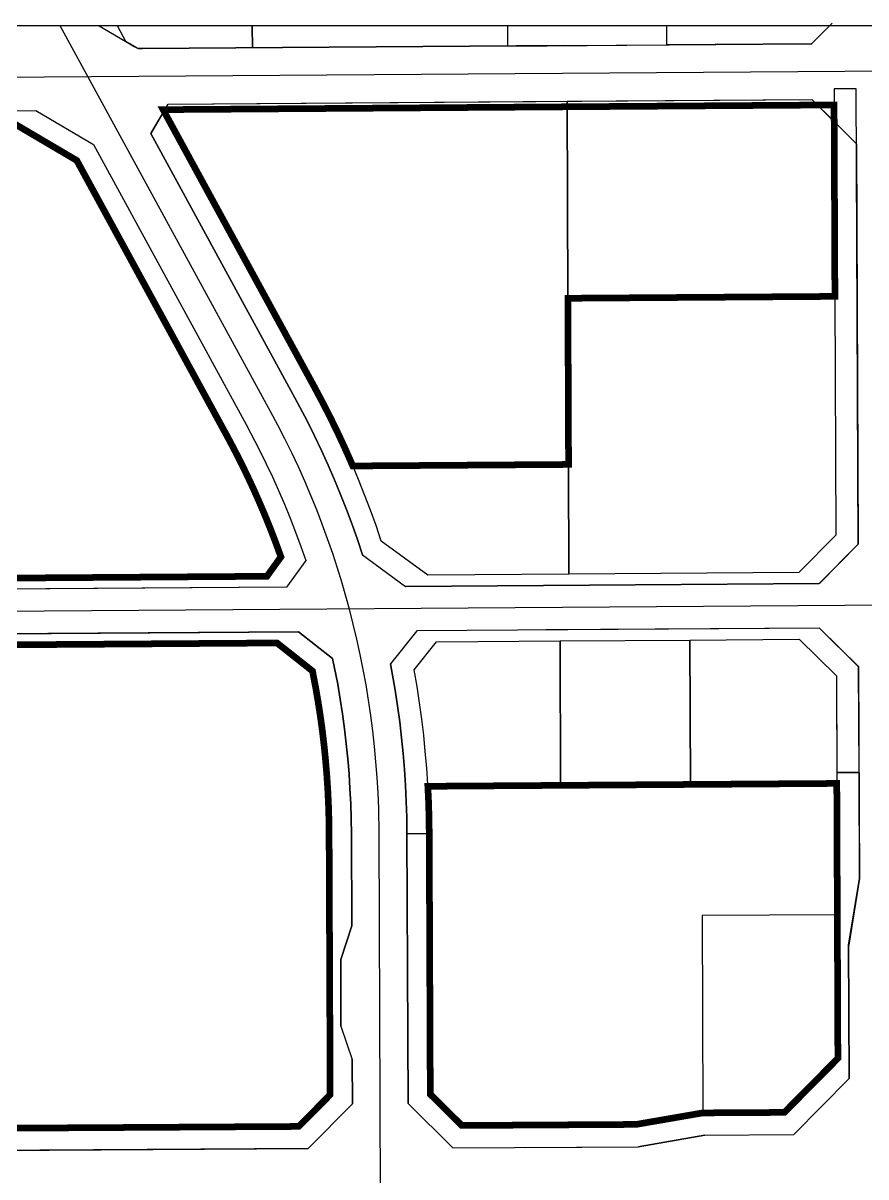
# Model space of a CAD drawing. Header units: inches. Extents: x 14633 to 228805, y -943 to 210487.
# Drawn here: x 217977 to 218356, y 206899 to 207418 of the extents above; entities that cross this region are included whole.
import ezdxf

# ---------------------------------------------------------------- set-up
doc = ezdxf.new("R2010")
doc.units = ezdxf.units.IN
doc.header["$LTSCALE"] = 10
doc.header["$MEASUREMENT"] = 0
doc.linetypes.add('CENTER', pattern=[2, 1.25, -0.25, 0.25, -0.25])
for name, color, linetype in [('110kV顺源线', 1, 'Continuous'), ('1道路中线', 7, 'CENTER'), ('1道路红线', 7, 'Continuous'), ('B-C2', 220, 'Continuous'), ('B-G12', 102, 'Continuous'), ('B-R21', 51, 'Continuous'), ('B-R22', 21, 'Continuous'), ('B-R24', 72, 'Continuous'), ('B-U12', 144, 'Continuous'), ('B-U9', 200, 'Continuous'), ('bo', 1, 'Continuous'), ('Error_Layer', 7, 'Continuous'), ('出图界线', 1, 'Continuous'), ('点', 7, 'Continuous'), ('点信息', 7, 'Continuous'), ('界线', 1, 'Continuous')]:
    doc.layers.add(name, color=color, linetype=linetype)

msp = doc.modelspace()

# ---------------------------------------------------------------- linework, layer by layer
at = {"layer": '110kV顺源线', "color": 8}
msp.add_line((218880.82, 207416.82), (213834.82, 207416.82), dxfattribs=at)
at = {"layer": '1道路中线', "color": 8, "ltscale": 50, "flags": 128}
msp.add_lwpolyline([(218371.72, 207396.44), (217371.75, 207389.42), (216861.57, 207386.19), (216471.75, 207385.72), (216292.14, 207385.51), (216285.16, 207385.56), (216278.18, 207385.74), (216271.2, 207386.03), (216264.23, 207386.45), (216257.27, 207386.99), (216250.32, 207387.65), (216243.38, 207388.43), (216236.46, 207389.34), (216229.56, 207390.36), (216222.67, 207391.5), (216215.8, 207392.77), (216208.96, 207394.15), (216202.14, 207395.65), (216195.35, 207397.28), (216188.59, 207399.02), (216181.86, 207400.87), (216175.17, 207402.85), (216168.51, 207404.94), (216158.71, 207408.25), (216134.39, 207416.82)], dxfattribs=at)
at = {"layer": '1道路中线', "color": 8, "ltscale": 50}
for points in [[(218137.94, 206892.3), (218137.3, 207053.6), (218137.3, 207053.6), (218137.09, 207065.03), (218136.8, 207072.01), (218136.39, 207078.98), (218135.86, 207085.94), (218135.21, 207092.89), (218134.44, 207099.83), (218133.54, 207106.75), (218132.53, 207113.66), (218131.39, 207120.55), (218130.13, 207127.41), (218128.76, 207134.26), (218127.26, 207141.08), (218125.65, 207147.87), (218123.92, 207154.63), (218120.63, 207166.3), (218118.58, 207172.98), (218116.41, 207179.61), (218114.12, 207186.21), (218111.72, 207192.76), (218109.21, 207199.28), (218106.58, 207205.75), (218103.85, 207212.17), (218100.99, 207218.54), (218098.03, 207224.86), (218094.96, 207231.13), (218091.78, 207237.35), (218088.49, 207243.5), (217993.99, 207416.82)], [(218372.67, 207156.38), (217372.7, 207149.36), (217133.71, 207147.68), (216842.32, 207145.63), (216472.71, 207143.04)]]:
    msp.add_lwpolyline(points, dxfattribs=at)
at = {"layer": '1道路红线', "color": 8}
for p, q in [((217586.8, 207375.93), (217982.98, 207378.71)), ((217982.98, 207378.71), (218008.86, 207363.47)), ((218099.46, 207249.54), (218034.67, 207368.36)), ((218008.86, 207363.47), (218077.51, 207237.58)), ((218352.56, 207183.74), (218335.13, 207166.12)), ((218335.2, 207166.12), (218352.63, 207183.74)), ((218104.31, 207176.42), (218095.63, 207164.43)), ((218129.77, 207179.06), (218149.13, 207164.81)), ((218335.2, 207166.12), (218149.13, 207164.81)), ((218335.13, 207166.12), (218212.04, 207165.25)), ((218095.63, 207164.43), (217540.15, 207160.53)), ((218101.1, 207144.47), (217412.74, 207139.64)), ((218116.39, 207132.37), (218101.1, 207144.47)), ((218154.26, 207144.84), (218142.36, 207130.06)), ((218335.28, 207146.12), (218154.26, 207144.84)), ((218335.21, 207146.12), (218212.18, 207145.25)), ((218335.21, 207146.12), (218352.78, 207128.74)), ((218352.85, 207128.74), (218335.28, 207146.12)), ((218353.22, 207033.58), (218352.85, 207128.74)), ((218124.97, 207012.23), (218124.8, 207053.59)), ((218150.28, 206932.37), (218149.8, 207053.69)), ((218353.22, 207033.58), (218348.34, 207003.56)), ((218120.03, 206997.16), (218124.97, 207012.23)), ((218348.58, 206943.56), (218348.34, 207003.56)), ((218120.14, 206967.16), (218120.03, 206997.16)), ((218120.14, 206967.16), (218125.2, 206952.23)), ((218125.28, 206932.23), (218125.2, 206952.23)), ((218323.61, 206918.41), (218348.51, 206943.56)), ((218323.68, 206918.41), (218348.58, 206943.56)), ((218105.36, 206912.11), (218125.28, 206932.23)), ((218150.28, 206932.37), (218170.36, 206912.49)), ((218283.68, 206918.17), (218253.71, 206912.99)), ((218283.68, 206918.17), (218323.68, 206918.41)), ((217503.65, 206908.51), (218105.36, 206912.11)), ((218170.36, 206912.49), (218253.71, 206912.99))]:
    msp.add_line(p, q, dxfattribs=at)
for points in [[(218011.45, 207416.82), (218025.23, 207408.7), (218027.18, 207407.55), (218028.91, 207406.54), (218030.91, 207406.55), (218219.85, 207407.88), (218267.67, 207408.21), (218330.67, 207408.65), (218331.67, 207408.66), (218332.37, 207409.37), (218339.74, 207416.82)], [(218034.67, 207368.36), (218042.49, 207381.63), (218331.77, 207383.66), (218351.85, 207363.8)], [(218352.63, 207183.74), (218351.85, 207363.8)], [(218351.85, 207363.8), (218352.56, 207183.74)], [(218129.77, 207179.06), (218127.49, 207185.89), (218125.1, 207192.68), (218122.58, 207199.42), (218119.95, 207206.12), (218117.21, 207212.78), (218114.34, 207219.38), (218111.37, 207225.94), (218108.27, 207232.44), (218105.07, 207238.89), (218099.46, 207249.54)], [(218077.51, 207237.58), (218083.43, 207226.29), (218086.41, 207220.22), (218089.3, 207214.1), (218092.07, 207207.94), (218094.74, 207201.72), (218097.29, 207195.46), (218099.74, 207189.16), (218102.08, 207182.81), (218104.31, 207176.42)], [(218124.8, 207053.59), (218124.72, 207060.36), (218124.51, 207067.12), (218124.19, 207073.87), (218123.75, 207080.62), (218123.19, 207087.36), (218122.52, 207094.09), (218121.73, 207100.81), (218120.82, 207107.51), (218119.79, 207114.19), (218118.65, 207120.86), (218116.39, 207132.37)], [(218149.8, 207053.69), (218149.71, 207060.89), (218149.49, 207068.09), (218149.15, 207075.28), (218148.68, 207082.46), (218148.09, 207089.64), (218147.37, 207096.8), (218146.53, 207103.95), (218145.56, 207111.09), (218144.47, 207118.2), (218142.36, 207130.06)], [(218352.78, 207128.74), (218353.16, 207033.58), (218348.28, 207003.56), (218348.51, 206943.56)], [(218203.22, 206912.69), (218253.64, 206912.99), (218283.61, 206918.17), (218323.61, 206918.41)]]:
    msp.add_lwpolyline(points, dxfattribs=at)
at = {"layer": 'B-C2', "color": 8}
for points in [[(218218.58, 207140.3), (218218.84, 207075.39), (218159.18, 207074.97), (218159.13, 207075.84), (218158.66, 207083.2), (218158.05, 207090.55), (218157.31, 207097.89), (218156.45, 207105.21), (218155.46, 207112.52), (218154.34, 207119.81), (218153.04, 207127.38), (218163.12, 207139.91)], [(218218.58, 207140.3), (218276.98, 207140.71), (218277.23, 207075.8), (218218.84, 207075.39)], [(218277.23, 207075.8), (218342.99, 207076.26), (218343.06, 207017.24), (218282.51, 207016.85), (218282.73, 206928.17), (218252.76, 206922.99), (218174.45, 206922.52), (218160.27, 206936.56), (218159.8, 207053.73), (218159.71, 207061.11), (218159.49, 207068.48), (218159.18, 207074.97), (218218.84, 207075.39)], [(218343.22, 207017.24), (218282.51, 207016.85), (218282.73, 206928.17), (218319.42, 206928.39), (218343.48, 206952.68)]]:
    msp.add_lwpolyline(points, close=True, dxfattribs=at)
at = {"layer": 'B-G12', "color": 8}
for points in [[(218011.43, 207416.82), (218023.5, 207409.72), (218019.63, 207416.82)], [(217779.52, 207167.21), (218086.86, 207169.37), (218093.15, 207178.07), (218090.66, 207184.9), (218088.29, 207191.05), (218085.81, 207197.15), (218083.22, 207203.21), (218080.53, 207209.23), (218077.73, 207215.2), (218074.84, 207221.11), (218071.83, 207226.98), (218068.73, 207232.79), (218001.4, 207356.26), (217963.51, 207378.58), (217982.98, 207378.71), (218008.86, 207363.47), (218077.51, 207237.58), (218083.43, 207226.29), (218086.41, 207220.22), (218089.3, 207214.1), (218092.07, 207207.94), (218094.74, 207201.72), (218097.29, 207195.46), (218099.74, 207189.16), (218102.08, 207182.81), (218104.31, 207176.42), (218095.63, 207164.43), (217777.05, 207162.2)], [(217767.21, 207142.13), (218101.1, 207144.47), (218116.39, 207132.37), (218118.65, 207120.86), (218119.79, 207114.19), (218120.82, 207107.51), (218121.73, 207100.81), (218122.52, 207094.09), (218123.19, 207087.36), (218123.75, 207080.62), (218124.19, 207073.87), (218124.51, 207067.12), (218124.72, 207060.36), (218124.8, 207053.59), (218124.97, 207012.23), (218120.03, 206997.16), (218120.14, 206967.16), (218125.2, 206952.23), (218125.28, 206932.23), (218105.36, 206912.11), (217839.88, 206910.52)], [(217833.95, 206920.48), (218101.17, 206922.08), (218115.27, 206936.32), (218114.8, 207053.56), (218114.72, 207060.14), (218114.52, 207066.73), (218114.21, 207073.31), (218113.78, 207079.88), (218113.23, 207086.45), (218112.58, 207093.01), (218111.81, 207099.55), (218110.92, 207106.08), (218109.92, 207112.59), (218108.81, 207119.08), (218107.33, 207126.79), (218091.39, 207139.4), (217764.75, 207137.11)]]:
    msp.add_lwpolyline(points, dxfattribs=at)
for points in [[(218351.85, 207363.8), (218351.85, 207363.8), (218341.81, 207373.73), (218342.14, 207295.17), (218342.55, 207187.83), (218325.95, 207171.05), (218222.62, 207170.33), (218159.11, 207169.88), (218138.27, 207185.21), (218135.89, 207192.19), (218133.38, 207199.13), (218130.75, 207206.02), (218128.01, 207212.86), (218125.44, 207218.95), (218125.14, 207219.65), (218122.16, 207226.4), (218119.06, 207233.09), (218115.84, 207239.72), (218112.51, 207246.3), (218108.24, 207254.33), (218040.58, 207378.4), (218034.67, 207368.36), (218099.46, 207249.54), (218105.07, 207238.89), (218108.27, 207232.44), (218111.37, 207225.94), (218114.34, 207219.38), (218117.21, 207212.78), (218119.95, 207206.12), (218122.58, 207199.42), (218125.1, 207192.68), (218127.49, 207185.89), (218129.77, 207179.06), (218149.13, 207164.81), (218335.13, 207166.12), (218352.56, 207183.74)], [(218352.78, 207128.74), (218335.21, 207146.12), (218154.26, 207144.84), (218142.36, 207130.06), (218144.47, 207118.2), (218145.56, 207111.09), (218146.53, 207103.95), (218147.37, 207096.8), (218148.09, 207089.64), (218148.68, 207082.46), (218149.15, 207075.28), (218149.49, 207068.09), (218149.71, 207060.89), (218149.8, 207053.61), (218159.8, 207053.73), (218159.71, 207061.11), (218159.49, 207068.48), (218159.18, 207074.97), (218159.13, 207075.84), (218158.66, 207083.2), (218158.05, 207090.55), (218157.31, 207097.89), (218156.45, 207105.21), (218155.46, 207112.52), (218154.34, 207119.81), (218153.04, 207127.38), (218163.12, 207139.91), (218218.58, 207140.3), (218276.98, 207140.71), (218326.11, 207141.05), (218342.8, 207124.55), (218342.97, 207081.12), (218352.97, 207081.16)], [(218352.97, 207081.16), (218342.97, 207081.12), (218342.99, 207076.26), (218343.48, 206952.69), (218319.42, 206928.39), (218282.73, 206928.17), (218252.76, 206922.99), (218174.45, 206922.52), (218160.27, 206936.56), (218159.8, 207053.73), (218149.8, 207053.61), (218150.28, 206932.37), (218170.36, 206912.49), (218253.64, 206912.99), (218283.61, 206918.17), (218323.61, 206918.41), (218348.51, 206943.56), (218348.28, 207003.56), (218353.16, 207033.58)]]:
    msp.add_lwpolyline(points, close=True, dxfattribs=at)
at = {"layer": 'B-R21', "color": 8}
for points in [[(218080.25, 207416.82), (218080.32, 207406.9), (218028.91, 207406.54), (218023.5, 207409.72), (218019.63, 207416.82)], [(218194.93, 207416.82), (218195, 207407.7), (218080.32, 207406.9), (218080.25, 207416.82)], [(217963.51, 207378.58), (218001.4, 207356.26), (218068.73, 207232.79), (218071.83, 207226.98), (218074.84, 207221.11), (218077.73, 207215.2), (218080.53, 207209.23), (218083.22, 207203.21), (218085.81, 207197.15), (218088.29, 207191.05), (218090.66, 207184.9), (218093.15, 207178.07), (218086.86, 207169.37), (217779.52, 207167.21)], [(217764.75, 207137.11), (218091.39, 207139.4), (218107.33, 207126.79), (218108.81, 207119.08), (218109.92, 207112.59), (218110.92, 207106.08), (218111.81, 207099.55), (218112.58, 207093.01), (218113.23, 207086.45), (218113.78, 207079.88), (218114.21, 207073.31), (218114.52, 207066.73), (218114.72, 207060.14), (218114.8, 207053.56), (218115.27, 206936.32), (218101.17, 206922.08), (217833.95, 206920.48)]]:
    msp.add_lwpolyline(points, dxfattribs=at)
for points in [[(218331.77, 207383.66), (218341.81, 207373.73), (218342.14, 207295.17), (218222.13, 207294.33), (218221.78, 207382.89)], [(218221.78, 207382.89), (218222.13, 207294.33), (218222.43, 207219.63), (218125.44, 207218.95), (218125.14, 207219.65), (218122.16, 207226.4), (218119.06, 207233.09), (218115.84, 207239.72), (218112.51, 207246.3), (218040.58, 207378.4), (218042.49, 207381.63)]]:
    msp.add_lwpolyline(points, close=True, dxfattribs=at)
at = {"layer": 'B-R22', "color": 8}
for points in [[(218342.14, 207295.17), (218342.55, 207187.83), (218325.95, 207171.05), (218222.62, 207170.33), (218222.43, 207219.63), (218222.13, 207294.33)], [(218222.43, 207219.63), (218222.62, 207170.33), (218159.11, 207169.88), (218138.27, 207185.21), (218135.89, 207192.19), (218133.38, 207199.13), (218130.75, 207206.02), (218128.01, 207212.86), (218125.44, 207218.95)]]:
    msp.add_lwpolyline(points, close=True, dxfattribs=at)
at = {"layer": 'B-R24', "color": 8}
msp.add_lwpolyline([(218276.98, 207140.71), (218326.11, 207141.05), (218342.8, 207124.55), (218342.99, 207076.26), (218277.23, 207075.8)], close=True, dxfattribs=at)
at = {"layer": 'B-U12', "color": 8}
msp.add_lwpolyline([(218339.74, 207416.82), (218331.67, 207408.66), (218266.67, 207408.2), (218266.64, 207416.82)], dxfattribs=at)
at = {"layer": 'B-U9', "color": 8}
msp.add_lwpolyline([(218194.93, 207416.82), (218195, 207407.7), (218266.67, 207408.2), (218266.64, 207416.82)], dxfattribs=at)
at = {"layer": 'bo', "color": 8, "const_width": 3, "flags": 128}
for points in [[(217963.51, 207378.58), (218001.4, 207356.26), (218001.4, 207356.26), (218068.73, 207232.79), (218068.73, 207232.79), (218071.83, 207226.98), (218071.83, 207226.98), (218074.84, 207221.11), (218074.84, 207221.11), (218077.73, 207215.2), (218077.73, 207215.2), (218080.53, 207209.23), (218080.53, 207209.23), (218083.22, 207203.21), (218083.22, 207203.21), (218085.81, 207197.15), (218085.81, 207197.15), (218088.29, 207191.05), (218088.29, 207191.05), (218090.66, 207184.9), (218090.66, 207184.9), (218093.15, 207178.07), (218093.15, 207178.07), (218086.86, 207169.37), (218086.86, 207169.37), (217779.52, 207167.21)], [(217764.75, 207137.11), (218091.39, 207139.4), (218091.39, 207139.4), (218107.33, 207126.79), (218107.33, 207126.79), (218108.81, 207119.08), (218108.81, 207119.08), (218109.92, 207112.59), (218109.92, 207112.59), (218110.92, 207106.08), (218110.92, 207106.08), (218111.81, 207099.55), (218111.81, 207099.55), (218112.58, 207093.01), (218112.58, 207093.01), (218113.23, 207086.45), (218113.23, 207086.45), (218113.78, 207079.88), (218113.78, 207079.88), (218114.21, 207073.31), (218114.21, 207073.31), (218114.52, 207066.73), (218114.52, 207066.73), (218114.72, 207060.14), (218114.72, 207060.14), (218114.8, 207053.56), (218114.8, 207053.56), (218115.27, 206936.32), (218115.27, 206936.32), (218101.17, 206922.08), (218101.17, 206922.08), (217833.95, 206920.48)]]:
    msp.add_lwpolyline(points, dxfattribs=at)
for points in [[(218222.13, 207294.33), (218222.13, 207294.33), (218222.43, 207219.63), (218222.43, 207219.63), (218125.44, 207218.95), (218125.44, 207218.95), (218125.14, 207219.65), (218125.14, 207219.65), (218122.16, 207226.4), (218122.16, 207226.4), (218119.06, 207233.09), (218119.06, 207233.09), (218115.84, 207239.72), (218115.84, 207239.72), (218112.51, 207246.3), (218112.51, 207246.3), (218108.24, 207254.33), (218108.24, 207254.33), (218040.19, 207379.11), (218040.19, 207379.11), (218221.79, 207380.39), (218221.79, 207380.39), (218341.78, 207381.23), (218342.14, 207295.17), (218342.14, 207295.17), (218222.13, 207294.33)], [(218277.23, 207075.8), (218342.99, 207076.26), (218342.99, 207076.26), (218343.48, 206952.69), (218343.48, 206952.69), (218319.42, 206928.39), (218319.42, 206928.39), (218282.73, 206928.17), (218282.73, 206928.17), (218252.76, 206922.99), (218252.76, 206922.99), (218174.45, 206922.52), (218174.45, 206922.52), (218160.27, 206936.56), (218160.27, 206936.56), (218159.8, 207053.73), (218159.8, 207053.73), (218159.71, 207061.11), (218159.71, 207061.11), (218159.49, 207068.48), (218159.49, 207068.48), (218159.18, 207074.97), (218159.18, 207074.97), (218218.84, 207075.39), (218218.84, 207075.39), (218277.23, 207075.8)]]:
    msp.add_lwpolyline(points, close=True, dxfattribs=at)
at = {"layer": 'Error_Layer', "color": 8}
for points in [[(218011.43, 207416.82), (218023.5, 207409.72), (218019.63, 207416.82)], [(218080.25, 207416.82), (218080.32, 207406.9), (218028.91, 207406.54), (218023.5, 207409.72), (218019.63, 207416.82)], [(218194.93, 207416.82), (218195, 207407.7), (218080.32, 207406.9), (218080.25, 207416.82)], [(218194.93, 207416.82), (218195, 207407.7), (218266.67, 207408.2), (218266.64, 207416.82)], [(218339.74, 207416.82), (218331.67, 207408.66), (218266.67, 207408.2), (218266.64, 207416.82)], [(217779.52, 207167.21), (218086.86, 207169.37), (218093.15, 207178.07), (218090.66, 207184.9), (218088.29, 207191.05), (218085.81, 207197.15), (218083.22, 207203.21), (218080.53, 207209.23), (218077.73, 207215.2), (218074.84, 207221.11), (218071.83, 207226.98), (218068.73, 207232.79), (218001.4, 207356.26), (217963.51, 207378.58), (217982.98, 207378.71), (218008.86, 207363.47), (218077.51, 207237.58), (218083.43, 207226.29), (218086.41, 207220.22), (218089.3, 207214.1), (218092.07, 207207.94), (218094.74, 207201.72), (218097.29, 207195.46), (218099.74, 207189.16), (218102.08, 207182.81), (218104.31, 207176.42), (218095.63, 207164.43), (217777.05, 207162.2)], [(217963.51, 207378.58), (218001.4, 207356.26), (218068.73, 207232.79), (218071.83, 207226.98), (218074.84, 207221.11), (218077.73, 207215.2), (218080.53, 207209.23), (218083.22, 207203.21), (218085.81, 207197.15), (218088.29, 207191.05), (218090.66, 207184.9), (218093.15, 207178.07), (218086.86, 207169.37), (217779.52, 207167.21)], [(217767.21, 207142.13), (218101.1, 207144.47), (218116.39, 207132.37), (218118.65, 207120.86), (218119.79, 207114.19), (218120.82, 207107.51), (218121.73, 207100.81), (218122.52, 207094.09), (218123.19, 207087.36), (218123.75, 207080.62), (218124.19, 207073.87), (218124.51, 207067.12), (218124.72, 207060.36), (218124.8, 207053.59), (218124.97, 207012.23), (218120.03, 206997.16), (218120.14, 206967.16), (218125.2, 206952.23), (218125.28, 206932.23), (218105.36, 206912.11), (217839.88, 206910.52)], [(217764.75, 207137.11), (218091.39, 207139.4), (218107.33, 207126.79), (218108.81, 207119.08), (218109.92, 207112.59), (218110.92, 207106.08), (218111.81, 207099.55), (218112.58, 207093.01), (218113.23, 207086.45), (218113.78, 207079.88), (218114.21, 207073.31), (218114.52, 207066.73), (218114.72, 207060.14), (218114.8, 207053.56), (218115.27, 206936.32), (218101.17, 206922.08), (217833.95, 206920.48)], [(217833.95, 206920.48), (218101.17, 206922.08), (218115.27, 206936.32), (218114.8, 207053.56), (218114.72, 207060.14), (218114.52, 207066.73), (218114.21, 207073.31), (218113.78, 207079.88), (218113.23, 207086.45), (218112.58, 207093.01), (218111.81, 207099.55), (218110.92, 207106.08), (218109.92, 207112.59), (218108.81, 207119.08), (218107.33, 207126.79), (218091.39, 207139.4), (217764.75, 207137.11)]]:
    msp.add_lwpolyline(points, dxfattribs=at)
for points in [[(218351.75, 207388.53), (218341.75, 207388.49), (218341.78, 207381.23), (218342.14, 207295.17), (218342.55, 207187.83), (218325.95, 207171.05), (218222.62, 207170.33), (218159.11, 207169.88), (218138.27, 207185.21), (218135.89, 207192.19), (218133.38, 207199.13), (218130.75, 207206.02), (218128.01, 207212.86), (218125.44, 207218.95), (218125.14, 207219.65), (218122.16, 207226.4), (218119.06, 207233.09), (218115.84, 207239.72), (218112.51, 207246.3), (218108.24, 207254.33), (218040.58, 207378.4), (218034.67, 207368.36), (218099.46, 207249.54), (218105.07, 207238.89), (218108.27, 207232.44), (218111.37, 207225.94), (218114.34, 207219.38), (218117.21, 207212.78), (218119.95, 207206.12), (218122.58, 207199.42), (218125.1, 207192.68), (218127.49, 207185.89), (218129.77, 207179.06), (218149.13, 207164.81), (218335.13, 207166.12), (218352.56, 207183.74)], [(218331.77, 207383.66), (218341.81, 207373.73), (218342.14, 207295.17), (218222.13, 207294.33), (218221.78, 207382.89)], [(218221.78, 207382.89), (218222.13, 207294.33), (218222.43, 207219.63), (218125.44, 207218.95), (218125.14, 207219.65), (218122.16, 207226.4), (218119.06, 207233.09), (218115.84, 207239.72), (218112.51, 207246.3), (218040.58, 207378.4), (218042.49, 207381.63)], [(218342.14, 207295.17), (218342.55, 207187.83), (218325.95, 207171.05), (218222.62, 207170.33), (218222.43, 207219.63), (218222.13, 207294.33)], [(218222.43, 207219.63), (218222.62, 207170.33), (218159.11, 207169.88), (218138.27, 207185.21), (218135.89, 207192.19), (218133.38, 207199.13), (218130.75, 207206.02), (218128.01, 207212.86), (218125.44, 207218.95)], [(218352.78, 207128.74), (218335.21, 207146.12), (218154.26, 207144.84), (218142.36, 207130.06), (218144.47, 207118.2), (218145.56, 207111.09), (218146.53, 207103.95), (218147.37, 207096.8), (218148.09, 207089.64), (218148.68, 207082.46), (218149.15, 207075.28), (218149.49, 207068.09), (218149.71, 207060.89), (218149.8, 207053.61), (218159.8, 207053.73), (218159.71, 207061.11), (218159.49, 207068.48), (218159.18, 207074.97), (218159.13, 207075.84), (218158.66, 207083.2), (218158.05, 207090.55), (218157.31, 207097.89), (218156.45, 207105.21), (218155.46, 207112.52), (218154.34, 207119.81), (218153.04, 207127.38), (218163.12, 207139.91), (218218.58, 207140.3), (218276.98, 207140.71), (218326.11, 207141.05), (218342.8, 207124.55), (218342.97, 207081.12), (218352.97, 207081.16)], [(218218.58, 207140.3), (218218.84, 207075.39), (218159.18, 207074.97), (218159.13, 207075.84), (218158.66, 207083.2), (218158.05, 207090.55), (218157.31, 207097.89), (218156.45, 207105.21), (218155.46, 207112.52), (218154.34, 207119.81), (218153.04, 207127.38), (218163.12, 207139.91)], [(218218.58, 207140.3), (218276.98, 207140.71), (218277.23, 207075.8), (218218.84, 207075.39)], [(218276.98, 207140.71), (218326.11, 207141.05), (218342.8, 207124.55), (218342.99, 207076.26), (218277.23, 207075.8)], [(218352.97, 207081.16), (218342.97, 207081.12), (218342.99, 207076.26), (218343.48, 206952.69), (218319.42, 206928.39), (218282.73, 206928.17), (218252.76, 206922.99), (218174.45, 206922.52), (218160.27, 206936.56), (218159.8, 207053.73), (218149.8, 207053.61), (218150.28, 206932.37), (218170.36, 206912.49), (218253.64, 206912.99), (218283.61, 206918.17), (218323.61, 206918.41), (218348.51, 206943.56), (218348.28, 207003.56), (218353.16, 207033.58)], [(218277.23, 207075.8), (218342.99, 207076.26), (218343.06, 207017.24), (218282.51, 207016.85), (218282.73, 206928.17), (218252.76, 206922.99), (218174.45, 206922.52), (218160.27, 206936.56), (218159.8, 207053.73), (218159.71, 207061.11), (218159.49, 207068.48), (218159.18, 207074.97), (218218.84, 207075.39)], [(218343.22, 207017.24), (218282.51, 207016.85), (218282.73, 206928.17), (218319.42, 206928.39), (218343.48, 206952.68)]]:
    msp.add_lwpolyline(points, close=True, dxfattribs=at)
at = {"layer": '出图界线', "color": 8}
for p, q in [((218027.18, 207407.55), (218025.23, 207408.7)), ((218219.85, 207407.88), (218030.91, 207406.55))]:
    msp.add_line(p, q, dxfattribs=at)
at = {"layer": '点', "color": 8}
msp.add_point((218331.67, 207408.66), dxfattribs=at)
at = {"layer": '点信息', "color": 8}
for p in [(218023.51, 207409.72), (218028.91, 207406.54)]:
    msp.add_point(p, dxfattribs=at)
at = {"layer": '界线', "color": 8}
for p, q in [((218340.93, 207418.02), (218332.37, 207409.37)), ((218332.37, 207409.37), (218339.74, 207416.82)), ((218267.67, 207408.21), (218330.67, 207408.65))]:
    msp.add_line(p, q, dxfattribs=at)

doc.saveas('drawing.dxf')
